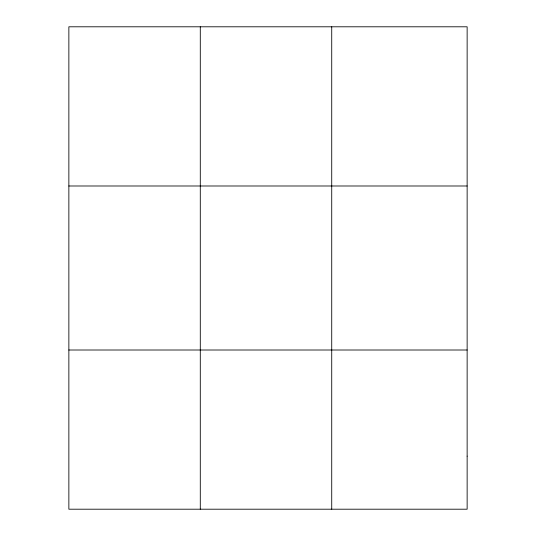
<?xml version="1.0" encoding="UTF-8"?>
<svg xmlns="http://www.w3.org/2000/svg" width="536" height="536" viewBox="0 0 536 536"><rect width="100%" height="100%" fill="white"/><g stroke="black" fill="none" stroke-linecap="round" stroke-linejoin="round"><path stroke-width="0.8" d="M200.29 509.2L200.29 26.8M331.724 509.2L331.724 26.8M68.863 185.992L467.137 185.992M68.863 350.008L467.137 350.008M467.137 456.136L467.137 509.2L68.863 509.2L68.863 26.8L467.137 26.8L467.137 456.136"/></g></svg>
